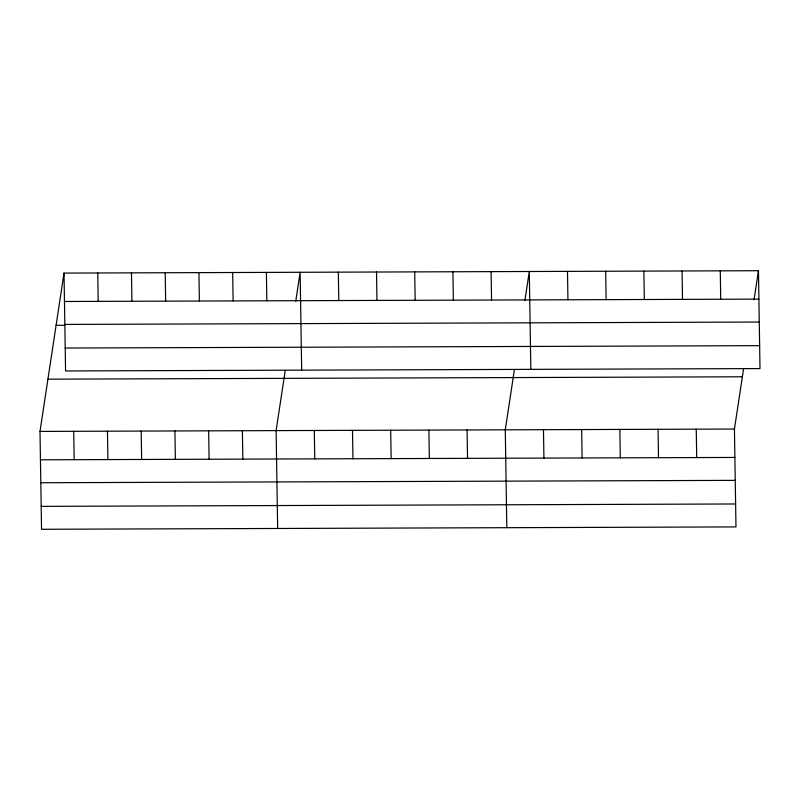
<?xml version="1.0" encoding="UTF-8"?>
<svg xmlns="http://www.w3.org/2000/svg" width="800" height="800" viewBox="0 0 800 800"><rect width="100%" height="100%" fill="white"/><g stroke="black" fill="none" stroke-linecap="round" stroke-linejoin="round"><path stroke-width="1.2" d="M743.56 368.94L734.44 429.04L735.98 526.91L41.54 529.28L40 431.42L64.02 273.09L758.46 270.72L760 368.58L65.56 370.96L64.02 273.09M285.23 370.51L276.11 430.61L277.65 528.47M295.73 301.31L300.13 272.29L301.67 370.15M514.39 369.73L505.28 429.82L506.82 527.69M524.89 300.53L529.3 271.5L530.83 369.37M754.06 299.74L758.46 270.72M64.46 301.49L758.91 299.12M64.82 324.42L759.27 322.04M56.09 325.34L64.84 325.31M65.2 348.04L759.64 345.66M47.93 379.17L742.37 376.79M40 431.42L734.44 429.04M40.45 459.81L734.89 457.44M40.81 482.74L735.25 480.36M41.18 506.36L735.62 503.98M720.27 270.85L720.71 299.25M696.25 429.17L696.7 457.57M682.07 270.98L682.52 299.38M658.06 429.3L658.5 457.7M643.88 271.11L644.33 299.51M619.86 429.43L620.31 457.83M605.68 271.24L606.13 299.64M581.67 429.56L582.11 457.96M567.49 271.37L567.94 299.77M543.47 429.69L543.92 458.09M491.1 271.63L491.55 300.03M467.08 429.96L467.53 458.35M452.91 271.76L453.35 300.16M428.89 430.09L429.34 458.48M414.71 271.89L415.16 300.29M390.69 430.22L391.14 458.61M376.52 272.03L376.96 300.42M352.5 430.35L352.95 458.75M338.32 272.16L338.77 300.55M314.31 430.48L314.75 458.88M266.4 272.4L266.84 300.8M242.38 430.72L242.83 459.12M232.67 272.52L233.11 300.92M208.65 430.84L209.1 459.24M198.94 272.63L199.38 301.03M174.92 430.95L175.37 459.35M165.21 272.75L165.65 301.15M141.19 431.07L141.64 459.47M131.48 272.86L131.92 301.26M107.46 431.19L107.91 459.58M97.75 272.98L98.19 301.38M73.73 431.3L74.18 459.7"/></g></svg>
